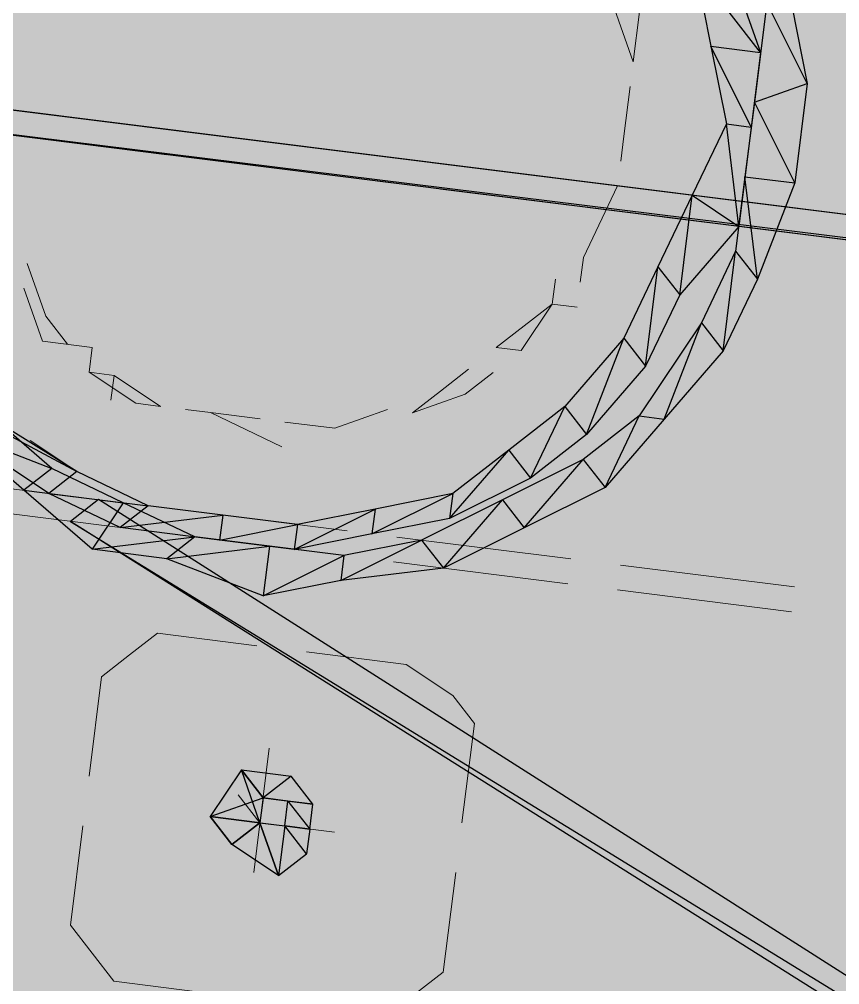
# Model space of a CAD drawing. Header units: metres. Extents: x -4 to 509425, y 7549 to 4732445.
# Drawn here: x 475990.3319 to 475990.6091, y 4719728.3837 to 4719728.71 of the extents above; entities that cross this region are included whole.
import ezdxf

# ---------------------------------------------------------------- set-up
doc = ezdxf.new("R2010")
doc.units = ezdxf.units.M
doc.header["$LTSCALE"] = 0.01
doc.header["$MEASUREMENT"] = 0
doc.layers.get('0').update_dxf_attribs({"lineweight": 0})
doc.layers.add('_SUBESTACIÓN', color=1, linetype='Continuous')
doc.layers.add('SUBESTACION LA VID', color=253, linetype='Continuous')

# ---------------------------------------------------------------- blocks, each defined once
blk = doc.blocks.new('A$Cfff6051d')
at = {"layer": 'SUBESTACION LA VID', "transparency": 33554687}
h = blk.add_hatch(color=256, dxfattribs=at)
h.dxf.hatch_style = 2
edge = h.paths.add_edge_path()
edge.add_spline(control_points=[(475995.86725, 4719727.97649), (475995.86725, 4719727.97649), (475995.86831, 4719727.98489), (475995.86831, 4719727.98489), (475995.86831, 4719727.98489), (475990.12143, 4719728.69684), (475990.12143, 4719728.69684), (475990.12143, 4719728.69684), (475995.86725, 4719727.97649), (475995.86725, 4719727.97649)], knot_values=[0, 0, 0, 0, 1, 1, 1, 2, 2, 2, 3, 3, 3, 3], degree=3, periodic=0)
edge = h.paths.add_edge_path()
edge.add_spline(control_points=[(475995.86831, 4719727.98489), (475995.86831, 4719727.98489), (475990.12143, 4719728.69684), (475990.12143, 4719728.69684), (475990.12143, 4719728.69684), (475990.11408, 4719728.70629), (475990.11408, 4719728.70629), (475990.11408, 4719728.70629), (475995.86831, 4719727.98489), (475995.86831, 4719727.98489)], knot_values=[0, 0, 0, 0, 1, 1, 1, 2, 2, 2, 3, 3, 3, 3], degree=3, periodic=0)
edge = h.paths.add_edge_path()
edge.add_spline(control_points=[(475990.12143, 4719728.69684), (475990.12143, 4719728.69684), (475990.11408, 4719728.70629), (475990.11408, 4719728.70629), (475990.11408, 4719728.70629), (475989.83813, 4719726.43715), (475989.83813, 4719726.43715), (475989.83813, 4719726.43715), (475990.12143, 4719728.69684), (475990.12143, 4719728.69684)], knot_values=[0, 0, 0, 0, 1, 1, 1, 2, 2, 2, 3, 3, 3, 3], degree=3, periodic=0)
edge = h.paths.add_edge_path()
edge.add_spline(control_points=[(475990.11408, 4719728.70629), (475990.11408, 4719728.70629), (475989.83813, 4719726.43715), (475989.83813, 4719726.43715), (475989.83813, 4719726.43715), (475989.82868, 4719726.4298), (475989.82868, 4719726.4298), (475989.82868, 4719726.4298), (475990.11408, 4719728.70629), (475990.11408, 4719728.70629)], knot_values=[0, 0, 0, 0, 1, 1, 1, 2, 2, 2, 3, 3, 3, 3], degree=3, periodic=0)
edge = h.paths.add_edge_path()
edge.add_spline(control_points=[(475989.83813, 4719726.43715), (475989.83813, 4719726.43715), (475989.82868, 4719726.4298), (475989.82868, 4719726.4298), (475989.82868, 4719726.4298), (475995.58396, 4719725.7168), (475995.58396, 4719725.7168), (475995.58396, 4719725.7168), (475989.83813, 4719726.43715), (475989.83813, 4719726.43715)], knot_values=[0, 0, 0, 0, 1, 1, 1, 2, 2, 2, 3, 3, 3, 3], degree=3, periodic=0)
edge = h.paths.add_edge_path()
edge.add_spline(control_points=[(475989.82868, 4719726.4298), (475989.82868, 4719726.4298), (475995.58396, 4719725.7168), (475995.58396, 4719725.7168), (475995.58396, 4719725.7168), (475995.59131, 4719725.70735), (475995.59131, 4719725.70735), (475995.59131, 4719725.70735), (475989.82868, 4719726.4298), (475989.82868, 4719726.4298)], knot_values=[0, 0, 0, 0, 1, 1, 1, 2, 2, 2, 3, 3, 3, 3], degree=3, periodic=0)
edge = h.paths.add_edge_path()
edge.add_spline(control_points=[(475995.58396, 4719725.7168), (475995.58396, 4719725.7168), (475995.59131, 4719725.70735), (475995.59131, 4719725.70735), (475995.59131, 4719725.70735), (475995.86831, 4719727.98489), (475995.86831, 4719727.98489), (475995.86831, 4719727.98489), (475995.58396, 4719725.7168), (475995.58396, 4719725.7168)], knot_values=[0, 0, 0, 0, 1, 1, 1, 2, 2, 2, 3, 3, 3, 3], degree=3, periodic=0)
edge = h.paths.add_edge_path()
edge.add_spline(control_points=[(475995.59131, 4719725.70735), (475995.59131, 4719725.70735), (475995.86831, 4719727.98489), (475995.86831, 4719727.98489), (475995.86831, 4719727.98489), (475995.87671, 4719727.98384), (475995.87671, 4719727.98384), (475995.87671, 4719727.98384), (475995.59131, 4719725.70735), (475995.59131, 4719725.70735)], knot_values=[0, 0, 0, 0, 1, 1, 1, 2, 2, 2, 3, 3, 3, 3], degree=3, periodic=0)
h = blk.add_hatch(color=256, dxfattribs=at)
h.dxf.hatch_style = 2
edge = h.paths.add_edge_path()
edge.add_spline(control_points=[(475990.95815, 4719728.15679), (475990.95815, 4719728.15679), (475990.9592, 4719728.16519), (475990.9592, 4719728.16519), (475990.9592, 4719728.16519), (475990.34924, 4719728.5403), (475990.34924, 4719728.5403), (475990.34924, 4719728.5403), (475990.95815, 4719728.15679), (475990.95815, 4719728.15679)], knot_values=[0, 0, 0, 0, 1, 1, 1, 2, 2, 2, 3, 3, 3, 3], degree=3, periodic=0)
edge = h.paths.add_edge_path()
edge.add_spline(control_points=[(475990.9592, 4719728.16519), (475990.9592, 4719728.16519), (475990.34924, 4719728.5403), (475990.34924, 4719728.5403), (475990.34924, 4719728.5403), (475990.35869, 4719728.54764), (475990.35869, 4719728.54764), (475990.35869, 4719728.54764), (475990.9592, 4719728.16519), (475990.9592, 4719728.16519)], knot_values=[0, 0, 0, 0, 1, 1, 1, 2, 2, 2, 3, 3, 3, 3], degree=3, periodic=0)
h = blk.add_hatch(color=256, dxfattribs=at)
h.dxf.hatch_style = 2
h.paths.add_polyline_path([(475990.41326, 4719728.43841), (475990.41955, 4719728.42056), (475990.40381, 4719728.43107)])
at = {"layer": 'SUBESTACION LA VID', "lineweight": 0}
for p, q in [((475990.32304, 4719728.67156), (475990.38184, 4719728.66419)), ((475990.39864, 4719728.66209), (475990.45744, 4719728.65471)), ((475990.47424, 4719728.65261), (475990.53304, 4719728.64524)), ((475990.54984, 4719728.64313), (475990.60864, 4719728.63576)), ((475990.36291, 4719728.58124), (475990.36396, 4719728.58964)), ((475990.35135, 4719728.5571), (475990.3356, 4719728.5676)), ((475990.30829, 4719728.55396), (475990.36709, 4719728.54659)), ((475990.36709, 4719728.54659), (475990.30829, 4719728.55396)), ((475990.36604, 4719728.53819), (475990.30724, 4719728.54556)), ((475990.38389, 4719728.54448), (475990.4427, 4719728.53711)), ((475990.4427, 4719728.53711), (475990.38389, 4719728.54448)), ((475990.44164, 4719728.52871), (475990.38284, 4719728.53608)), ((475990.4595, 4719728.535), (475990.5183, 4719728.52763)), ((475990.5183, 4719728.52763), (475990.4595, 4719728.535)), ((475990.51725, 4719728.51923), (475990.45844, 4719728.5266)), ((475990.5351, 4719728.52553), (475990.5939, 4719728.51815)), ((475990.5939, 4719728.51815), (475990.5351, 4719728.52553)), ((475990.59285, 4719728.50975), (475990.53405, 4719728.51713)), ((475990.41223, 4719728.49827), (475990.37863, 4719728.50248)), ((475990.46263, 4719728.49195), (475990.42903, 4719728.49616)), ((475990.35972, 4719728.48779), (475990.35551, 4719728.45418)), ((475990.48151, 4719728.43839), (475990.48572, 4719728.47199)), ((475990.41642, 4719728.46361), (475990.41115, 4719728.42161)), ((475990.40591, 4719728.44787), (475990.41326, 4719728.43841)), ((475990.43846, 4719728.43525), (475990.39646, 4719728.44052)), ((475990.3534, 4719728.43738), (475990.34919, 4719728.40378)), ((475990.47519, 4719728.38799), (475990.47941, 4719728.42159)), ((475990.36388, 4719728.38488), (475990.39749, 4719728.38066))]:
    blk.add_line(p, q, dxfattribs=at)
for points in [[(475990.53412, 4719728.72189), (475990.53307, 4719728.71349), (475990.53936, 4719728.69564)], [(475990.53412, 4719728.72189), (475990.54147, 4719728.71244), (475990.53936, 4719728.69564)], [(475990.53831, 4719728.68724), (475990.5362, 4719728.67044), (475990.53515, 4719728.66204)], [(475990.53831, 4719728.68724), (475990.5362, 4719728.67044), (475990.53515, 4719728.66204)], [(475990.5341, 4719728.65364), (475990.52253, 4719728.62949), (475990.52148, 4719728.62109)], [(475990.5341, 4719728.65364), (475990.52253, 4719728.62949), (475990.52148, 4719728.62109)], [(475990.34821, 4719728.60015), (475990.34086, 4719728.6096), (475990.33457, 4719728.62746)], [(475990.51308, 4719728.62214), (475990.51203, 4719728.61374), (475990.49312, 4719728.59905)], [(475990.35661, 4719728.5991), (475990.33981, 4719728.6012), (475990.33352, 4719728.61906)], [(475990.52043, 4719728.61269), (475990.51203, 4719728.61374), (475990.50152, 4719728.59799), (475990.49312, 4719728.59905)], [(475990.37971, 4719728.57914), (475990.37131, 4719728.58019), (475990.35556, 4719728.5907), (475990.35661, 4719728.5991)], [(475990.48367, 4719728.5917), (475990.47422, 4719728.58435), (475990.46476, 4719728.57701)], [(475990.37971, 4719728.57914), (475990.36396, 4719728.58964), (475990.35556, 4719728.5907)], [(475990.49207, 4719728.59065), (475990.48262, 4719728.5833), (475990.46476, 4719728.57701)], [(475990.41331, 4719728.57492), (475990.39651, 4719728.57703), (475990.38811, 4719728.57808)], [(475990.42066, 4719728.56547), (475990.39651, 4719728.57703), (475990.38811, 4719728.57808)], [(475990.45636, 4719728.57806), (475990.43851, 4719728.57177), (475990.42171, 4719728.57387)], [(475990.45636, 4719728.57806), (475990.43851, 4719728.57177), (475990.43011, 4719728.57282)], [(475990.37863, 4719728.50248), (475990.36917, 4719728.49513), (475990.35972, 4719728.48779)], [(475990.48572, 4719728.47199), (475990.47838, 4719728.48144), (475990.46263, 4719728.49195)], [(475990.34919, 4719728.40378), (475990.35654, 4719728.39433), (475990.36388, 4719728.38488)], [(475990.44789, 4719728.37434), (475990.46574, 4719728.38064), (475990.47519, 4719728.38799)]]:
    blk.add_lwpolyline(points, dxfattribs=at)
at = {"layer": 'SUBESTACION LA VID'}
blk.add_lwpolyline([(475990.41326, 4719728.43841), (475990.41955, 4719728.42056), (475990.40381, 4719728.43107)], close=True, dxfattribs=at)
at = {"layer": 'SUBESTACION LA VID', "lineweight": 0}
blk.add_lwpolyline([(475990.41326, 4719728.43841), (475990.41955, 4719728.42056), (475990.40381, 4719728.43107)], close=True, dxfattribs=at)
at = {"layer": 'SUBESTACION LA VID'}
for points in [[(475990.56983, 4719728.73448), (475990.56983, 4719728.73448), (475990.56038, 4719728.72713), (475990.56038, 4719728.72713), (475990.56038, 4719728.72713), (475990.58242, 4719728.69877), (475990.58242, 4719728.69877), (475990.58242, 4719728.69877), (475990.56983, 4719728.73448), (475990.56983, 4719728.73448)], [(475990.56038, 4719728.72713), (475990.56038, 4719728.72713), (475990.58242, 4719728.69877), (475990.58242, 4719728.69877), (475990.58242, 4719728.69877), (475990.56562, 4719728.70088), (475990.56562, 4719728.70088), (475990.56562, 4719728.70088), (475990.56038, 4719728.72713), (475990.56038, 4719728.72713)], [(475990.58452, 4719728.71557), (475990.58452, 4719728.71557), (475990.59816, 4719728.68827), (475990.59816, 4719728.68827), (475990.59816, 4719728.68827), (475990.58031, 4719728.68197), (475990.58031, 4719728.68197), (475990.58031, 4719728.68197), (475990.58452, 4719728.71557), (475990.58452, 4719728.71557)], [(475990.59292, 4719728.71452), (475990.59292, 4719728.71452), (475990.58452, 4719728.71557), (475990.58452, 4719728.71557), (475990.58452, 4719728.71557), (475990.59816, 4719728.68827), (475990.59816, 4719728.68827), (475990.59816, 4719728.68827), (475990.59292, 4719728.71452), (475990.59292, 4719728.71452)], [(475995.86831, 4719727.98489), (475995.86831, 4719727.98489), (475990.12143, 4719728.69684), (475990.12143, 4719728.69684), (475990.12143, 4719728.69684), (475990.11408, 4719728.70629), (475990.11408, 4719728.70629), (475990.11408, 4719728.70629), (475995.86831, 4719727.98489), (475995.86831, 4719727.98489)], [(475990.58242, 4719728.69877), (475990.58242, 4719728.69877), (475990.56562, 4719728.70088), (475990.56562, 4719728.70088), (475990.56562, 4719728.70088), (475990.57926, 4719728.67357), (475990.57926, 4719728.67357), (475990.57926, 4719728.67357), (475990.58242, 4719728.69877), (475990.58242, 4719728.69877)], [(475990.56562, 4719728.70088), (475990.56562, 4719728.70088), (475990.57926, 4719728.67357), (475990.57926, 4719728.67357), (475990.57926, 4719728.67357), (475990.57086, 4719728.67463), (475990.57086, 4719728.67463), (475990.57086, 4719728.67463), (475990.56562, 4719728.70088), (475990.56562, 4719728.70088)], [(475995.86725, 4719727.97649), (475995.86725, 4719727.97649), (475995.86831, 4719727.98489), (475995.86831, 4719727.98489), (475995.86831, 4719727.98489), (475990.12143, 4719728.69684), (475990.12143, 4719728.69684), (475990.12143, 4719728.69684), (475995.86725, 4719727.97649), (475995.86725, 4719727.97649)], [(475990.59816, 4719728.68827), (475990.59816, 4719728.68827), (475990.58031, 4719728.68197), (475990.58031, 4719728.68197), (475990.58031, 4719728.68197), (475990.59395, 4719728.65467), (475990.59395, 4719728.65467), (475990.59395, 4719728.65467), (475990.59816, 4719728.68827), (475990.59816, 4719728.68827)], [(475990.58031, 4719728.68197), (475990.58031, 4719728.68197), (475990.59395, 4719728.65467), (475990.59395, 4719728.65467), (475990.59395, 4719728.65467), (475990.57715, 4719728.65677), (475990.57715, 4719728.65677), (475990.57715, 4719728.65677), (475990.58031, 4719728.68197), (475990.58031, 4719728.68197)], [(475990.57086, 4719728.67463), (475990.57086, 4719728.67463), (475990.57504, 4719728.63997), (475990.57504, 4719728.63997), (475990.57504, 4719728.63997), (475990.5593, 4719728.65048), (475990.5593, 4719728.65048), (475990.5593, 4719728.65048), (475990.57086, 4719728.67463), (475990.57086, 4719728.67463)], [(475990.57926, 4719728.67357), (475990.57926, 4719728.67357), (475990.57086, 4719728.67463), (475990.57086, 4719728.67463), (475990.57086, 4719728.67463), (475990.57504, 4719728.63997), (475990.57504, 4719728.63997), (475990.57504, 4719728.63997), (475990.57926, 4719728.67357), (475990.57926, 4719728.67357)], [(475990.57715, 4719728.65677), (475990.57715, 4719728.65677), (475990.58134, 4719728.62212), (475990.58134, 4719728.62212), (475990.58134, 4719728.62212), (475990.57399, 4719728.63157), (475990.57399, 4719728.63157), (475990.57399, 4719728.63157), (475990.57715, 4719728.65677), (475990.57715, 4719728.65677)], [(475990.59395, 4719728.65467), (475990.59395, 4719728.65467), (475990.57715, 4719728.65677), (475990.57715, 4719728.65677), (475990.57715, 4719728.65677), (475990.58134, 4719728.62212), (475990.58134, 4719728.62212), (475990.58134, 4719728.62212), (475990.59395, 4719728.65467), (475990.59395, 4719728.65467)], [(475990.5593, 4719728.65048), (475990.5593, 4719728.65048), (475990.55509, 4719728.61688), (475990.55509, 4719728.61688), (475990.55509, 4719728.61688), (475990.54774, 4719728.62633), (475990.54774, 4719728.62633), (475990.54774, 4719728.62633), (475990.5593, 4719728.65048), (475990.5593, 4719728.65048)], [(475990.57504, 4719728.63997), (475990.57504, 4719728.63997), (475990.5593, 4719728.65048), (475990.5593, 4719728.65048), (475990.5593, 4719728.65048), (475990.55509, 4719728.61688), (475990.55509, 4719728.61688), (475990.55509, 4719728.61688), (475990.57504, 4719728.63997), (475990.57504, 4719728.63997)], [(475990.57399, 4719728.63157), (475990.57399, 4719728.63157), (475990.56978, 4719728.59797), (475990.56978, 4719728.59797), (475990.56978, 4719728.59797), (475990.56243, 4719728.60742), (475990.56243, 4719728.60742), (475990.56243, 4719728.60742), (475990.57399, 4719728.63157), (475990.57399, 4719728.63157)], [(475990.58134, 4719728.62212), (475990.58134, 4719728.62212), (475990.57399, 4719728.63157), (475990.57399, 4719728.63157), (475990.57399, 4719728.63157), (475990.56978, 4719728.59797), (475990.56978, 4719728.59797), (475990.56978, 4719728.59797), (475990.58134, 4719728.62212), (475990.58134, 4719728.62212)], [(475990.54774, 4719728.62633), (475990.54774, 4719728.62633), (475990.54353, 4719728.59273), (475990.54353, 4719728.59273), (475990.54353, 4719728.59273), (475990.53618, 4719728.60218), (475990.53618, 4719728.60218), (475990.53618, 4719728.60218), (475990.54774, 4719728.62633), (475990.54774, 4719728.62633)], [(475990.55509, 4719728.61688), (475990.55509, 4719728.61688), (475990.54774, 4719728.62633), (475990.54774, 4719728.62633), (475990.54774, 4719728.62633), (475990.54353, 4719728.59273), (475990.54353, 4719728.59273), (475990.54353, 4719728.59273), (475990.55509, 4719728.61688), (475990.55509, 4719728.61688)], [(475990.35135, 4719728.5571), (475990.35135, 4719728.5571), (475990.24741, 4719728.61279), (475990.24741, 4719728.61279), (475990.24741, 4719728.61279), (475990.24846, 4719728.62119), (475990.24846, 4719728.62119), (475990.24846, 4719728.62119), (475990.35135, 4719728.5571), (475990.35135, 4719728.5571)], [(475990.34189, 4719728.54975), (475990.34189, 4719728.54975), (475990.35135, 4719728.5571), (475990.35135, 4719728.5571), (475990.35135, 4719728.5571), (475990.24741, 4719728.61279), (475990.24741, 4719728.61279), (475990.24741, 4719728.61279), (475990.34189, 4719728.54975), (475990.34189, 4719728.54975)], [(475990.56243, 4719728.60742), (475990.56243, 4719728.60742), (475990.54982, 4719728.57487), (475990.54982, 4719728.57487), (475990.54982, 4719728.57487), (475990.54142, 4719728.57593), (475990.54142, 4719728.57593), (475990.54142, 4719728.57593), (475990.56243, 4719728.60742), (475990.56243, 4719728.60742)], [(475990.56978, 4719728.59797), (475990.56978, 4719728.59797), (475990.56243, 4719728.60742), (475990.56243, 4719728.60742), (475990.56243, 4719728.60742), (475990.54982, 4719728.57487), (475990.54982, 4719728.57487), (475990.54982, 4719728.57487), (475990.56978, 4719728.59797), (475990.56978, 4719728.59797)], [(475990.53618, 4719728.60218), (475990.53618, 4719728.60218), (475990.52357, 4719728.56963), (475990.52357, 4719728.56963), (475990.52357, 4719728.56963), (475990.51622, 4719728.57909), (475990.51622, 4719728.57909), (475990.51622, 4719728.57909), (475990.53618, 4719728.60218), (475990.53618, 4719728.60218)], [(475990.54353, 4719728.59273), (475990.54353, 4719728.59273), (475990.53618, 4719728.60218), (475990.53618, 4719728.60218), (475990.53618, 4719728.60218), (475990.52357, 4719728.56963), (475990.52357, 4719728.56963), (475990.52357, 4719728.56963), (475990.54353, 4719728.59273), (475990.54353, 4719728.59273)], [(475990.34295, 4719728.55815), (475990.34295, 4719728.55815), (475990.3104, 4719728.57076), (475990.3104, 4719728.57076), (475990.3104, 4719728.57076), (475990.31985, 4719728.57811), (475990.31985, 4719728.57811), (475990.31985, 4719728.57811), (475990.34295, 4719728.55815), (475990.34295, 4719728.55815)], [(475990.51622, 4719728.57909), (475990.51622, 4719728.57909), (475990.50466, 4719728.55494), (475990.50466, 4719728.55494), (475990.50466, 4719728.55494), (475990.49731, 4719728.56439), (475990.49731, 4719728.56439), (475990.49731, 4719728.56439), (475990.51622, 4719728.57909), (475990.51622, 4719728.57909)], [(475990.52357, 4719728.56963), (475990.52357, 4719728.56963), (475990.51622, 4719728.57909), (475990.51622, 4719728.57909), (475990.51622, 4719728.57909), (475990.50466, 4719728.55494), (475990.50466, 4719728.55494), (475990.50466, 4719728.55494), (475990.52357, 4719728.56963), (475990.52357, 4719728.56963)], [(475990.54142, 4719728.57593), (475990.54142, 4719728.57593), (475990.52986, 4719728.55178), (475990.52986, 4719728.55178), (475990.52986, 4719728.55178), (475990.52251, 4719728.56123), (475990.52251, 4719728.56123), (475990.52251, 4719728.56123), (475990.54142, 4719728.57593), (475990.54142, 4719728.57593)], [(475990.54982, 4719728.57487), (475990.54982, 4719728.57487), (475990.54142, 4719728.57593), (475990.54142, 4719728.57593), (475990.54142, 4719728.57593), (475990.52986, 4719728.55178), (475990.52986, 4719728.55178), (475990.52986, 4719728.55178), (475990.54982, 4719728.57487), (475990.54982, 4719728.57487)], [(475990.33349, 4719728.5508), (475990.33349, 4719728.5508), (475990.34295, 4719728.55815), (475990.34295, 4719728.55815), (475990.34295, 4719728.55815), (475990.3104, 4719728.57076), (475990.3104, 4719728.57076), (475990.3104, 4719728.57076), (475990.33349, 4719728.5508), (475990.33349, 4719728.5508)], [(475990.50466, 4719728.55494), (475990.50466, 4719728.55494), (475990.49731, 4719728.56439), (475990.49731, 4719728.56439), (475990.49731, 4719728.56439), (475990.47735, 4719728.5413), (475990.47735, 4719728.5413), (475990.47735, 4719728.5413), (475990.50466, 4719728.55494), (475990.50466, 4719728.55494)], [(475990.49731, 4719728.56439), (475990.49731, 4719728.56439), (475990.47735, 4719728.5413), (475990.47735, 4719728.5413), (475990.47735, 4719728.5413), (475990.4784, 4719728.5497), (475990.4784, 4719728.5497), (475990.4784, 4719728.5497), (475990.49731, 4719728.56439), (475990.49731, 4719728.56439)], [(475990.52251, 4719728.56123), (475990.52251, 4719728.56123), (475990.50255, 4719728.53814), (475990.50255, 4719728.53814), (475990.50255, 4719728.53814), (475990.4952, 4719728.54759), (475990.4952, 4719728.54759), (475990.4952, 4719728.54759), (475990.52251, 4719728.56123), (475990.52251, 4719728.56123)], [(475990.52986, 4719728.55178), (475990.52986, 4719728.55178), (475990.52251, 4719728.56123), (475990.52251, 4719728.56123), (475990.52251, 4719728.56123), (475990.50255, 4719728.53814), (475990.50255, 4719728.53814), (475990.50255, 4719728.53814), (475990.52986, 4719728.55178), (475990.52986, 4719728.55178)], [(475990.36709, 4719728.54659), (475990.36709, 4719728.54659), (475990.33349, 4719728.5508), (475990.33349, 4719728.5508), (475990.33349, 4719728.5508), (475990.34295, 4719728.55815), (475990.34295, 4719728.55815), (475990.34295, 4719728.55815), (475990.36709, 4719728.54659), (475990.36709, 4719728.54659)], [(475990.37549, 4719728.54554), (475990.37549, 4719728.54554), (475990.34189, 4719728.54975), (475990.34189, 4719728.54975), (475990.34189, 4719728.54975), (475990.35135, 4719728.5571), (475990.35135, 4719728.5571), (475990.35135, 4719728.5571), (475990.37549, 4719728.54554), (475990.37549, 4719728.54554)], [(475990.35659, 4719728.53084), (475990.35659, 4719728.53084), (475990.36709, 4719728.54659), (475990.36709, 4719728.54659), (475990.36709, 4719728.54659), (475990.33349, 4719728.5508), (475990.33349, 4719728.5508), (475990.33349, 4719728.5508), (475990.35659, 4719728.53084), (475990.35659, 4719728.53084)], [(475990.36604, 4719728.53819), (475990.36604, 4719728.53819), (475990.37549, 4719728.54554), (475990.37549, 4719728.54554), (475990.37549, 4719728.54554), (475990.34189, 4719728.54975), (475990.34189, 4719728.54975), (475990.34189, 4719728.54975), (475990.36604, 4719728.53819), (475990.36604, 4719728.53819)], [(475990.47735, 4719728.5413), (475990.47735, 4719728.5413), (475990.4784, 4719728.5497), (475990.4784, 4719728.5497), (475990.4784, 4719728.5497), (475990.4511, 4719728.53606), (475990.4511, 4719728.53606), (475990.4511, 4719728.53606), (475990.47735, 4719728.5413), (475990.47735, 4719728.5413)], [(475990.4784, 4719728.5497), (475990.4784, 4719728.5497), (475990.4511, 4719728.53606), (475990.4511, 4719728.53606), (475990.4511, 4719728.53606), (475990.45215, 4719728.54446), (475990.45215, 4719728.54446), (475990.45215, 4719728.54446), (475990.4784, 4719728.5497), (475990.4784, 4719728.5497)], [(475990.9592, 4719728.16519), (475990.9592, 4719728.16519), (475990.34924, 4719728.5403), (475990.34924, 4719728.5403), (475990.34924, 4719728.5403), (475990.35869, 4719728.54764), (475990.35869, 4719728.54764), (475990.35869, 4719728.54764), (475990.9592, 4719728.16519), (475990.9592, 4719728.16519)], [(475990.39124, 4719728.53503), (475990.39124, 4719728.53503), (475990.35659, 4719728.53084), (475990.35659, 4719728.53084), (475990.35659, 4719728.53084), (475990.36709, 4719728.54659), (475990.36709, 4719728.54659), (475990.36709, 4719728.54659), (475990.39124, 4719728.53503), (475990.39124, 4719728.53503)], [(475990.40069, 4719728.54238), (475990.40069, 4719728.54238), (475990.36604, 4719728.53819), (475990.36604, 4719728.53819), (475990.36604, 4719728.53819), (475990.37549, 4719728.54554), (475990.37549, 4719728.54554), (475990.37549, 4719728.54554), (475990.40069, 4719728.54238), (475990.40069, 4719728.54238)], [(475990.4952, 4719728.54759), (475990.4952, 4719728.54759), (475990.47524, 4719728.5245), (475990.47524, 4719728.5245), (475990.47524, 4719728.5245), (475990.4679, 4719728.53395), (475990.4679, 4719728.53395), (475990.4679, 4719728.53395), (475990.4952, 4719728.54759), (475990.4952, 4719728.54759)], [(475990.50255, 4719728.53814), (475990.50255, 4719728.53814), (475990.4952, 4719728.54759), (475990.4952, 4719728.54759), (475990.4952, 4719728.54759), (475990.47524, 4719728.5245), (475990.47524, 4719728.5245), (475990.47524, 4719728.5245), (475990.50255, 4719728.53814), (475990.50255, 4719728.53814)], [(475990.39964, 4719728.53398), (475990.39964, 4719728.53398), (475990.40069, 4719728.54238), (475990.40069, 4719728.54238), (475990.40069, 4719728.54238), (475990.36604, 4719728.53819), (475990.36604, 4719728.53819), (475990.36604, 4719728.53819), (475990.39964, 4719728.53398), (475990.39964, 4719728.53398)], [(475990.4259, 4719728.53922), (475990.4259, 4719728.53922), (475990.39964, 4719728.53398), (475990.39964, 4719728.53398), (475990.39964, 4719728.53398), (475990.40069, 4719728.54238), (475990.40069, 4719728.54238), (475990.40069, 4719728.54238), (475990.4259, 4719728.53922), (475990.4259, 4719728.53922)], [(475990.4511, 4719728.53606), (475990.4511, 4719728.53606), (475990.45215, 4719728.54446), (475990.45215, 4719728.54446), (475990.45215, 4719728.54446), (475990.42484, 4719728.53082), (475990.42484, 4719728.53082), (475990.42484, 4719728.53082), (475990.4511, 4719728.53606), (475990.4511, 4719728.53606)], [(475990.45215, 4719728.54446), (475990.45215, 4719728.54446), (475990.42484, 4719728.53082), (475990.42484, 4719728.53082), (475990.42484, 4719728.53082), (475990.4259, 4719728.53922), (475990.4259, 4719728.53922), (475990.4259, 4719728.53922), (475990.45215, 4719728.54446), (475990.45215, 4719728.54446)], [(475990.95815, 4719728.15679), (475990.95815, 4719728.15679), (475990.9592, 4719728.16519), (475990.9592, 4719728.16519), (475990.9592, 4719728.16519), (475990.34924, 4719728.5403), (475990.34924, 4719728.5403), (475990.34924, 4719728.5403), (475990.95815, 4719728.15679), (475990.95815, 4719728.15679)], [(475990.42484, 4719728.53082), (475990.42484, 4719728.53082), (475990.4259, 4719728.53922), (475990.4259, 4719728.53922), (475990.4259, 4719728.53922), (475990.39964, 4719728.53398), (475990.39964, 4719728.53398), (475990.39964, 4719728.53398), (475990.42484, 4719728.53082), (475990.42484, 4719728.53082)], [(475990.38179, 4719728.52768), (475990.38179, 4719728.52768), (475990.39124, 4719728.53503), (475990.39124, 4719728.53503), (475990.39124, 4719728.53503), (475990.35659, 4719728.53084), (475990.35659, 4719728.53084), (475990.35659, 4719728.53084), (475990.38179, 4719728.52768), (475990.38179, 4719728.52768)], [(475990.41644, 4719728.53187), (475990.41644, 4719728.53187), (475990.38179, 4719728.52768), (475990.38179, 4719728.52768), (475990.38179, 4719728.52768), (475990.39124, 4719728.53503), (475990.39124, 4719728.53503), (475990.39124, 4719728.53503), (475990.41644, 4719728.53187), (475990.41644, 4719728.53187)], [(475990.47524, 4719728.5245), (475990.47524, 4719728.5245), (475990.4679, 4719728.53395), (475990.4679, 4719728.53395), (475990.4679, 4719728.53395), (475990.44059, 4719728.52031), (475990.44059, 4719728.52031), (475990.44059, 4719728.52031), (475990.47524, 4719728.5245), (475990.47524, 4719728.5245)], [(475990.4679, 4719728.53395), (475990.4679, 4719728.53395), (475990.44059, 4719728.52031), (475990.44059, 4719728.52031), (475990.44059, 4719728.52031), (475990.44164, 4719728.52871), (475990.44164, 4719728.52871), (475990.44164, 4719728.52871), (475990.4679, 4719728.53395), (475990.4679, 4719728.53395)], [(475990.41434, 4719728.51507), (475990.41434, 4719728.51507), (475990.41644, 4719728.53187), (475990.41644, 4719728.53187), (475990.41644, 4719728.53187), (475990.38179, 4719728.52768), (475990.38179, 4719728.52768), (475990.38179, 4719728.52768), (475990.41434, 4719728.51507), (475990.41434, 4719728.51507)], [(475990.44164, 4719728.52871), (475990.44164, 4719728.52871), (475990.41434, 4719728.51507), (475990.41434, 4719728.51507), (475990.41434, 4719728.51507), (475990.41644, 4719728.53187), (475990.41644, 4719728.53187), (475990.41644, 4719728.53187), (475990.44164, 4719728.52871), (475990.44164, 4719728.52871)], [(475990.44059, 4719728.52031), (475990.44059, 4719728.52031), (475990.44164, 4719728.52871), (475990.44164, 4719728.52871), (475990.44164, 4719728.52871), (475990.41434, 4719728.51507), (475990.41434, 4719728.51507), (475990.41434, 4719728.51507), (475990.44059, 4719728.52031), (475990.44059, 4719728.52031)], [(475990.40697, 4719728.45627), (475990.40697, 4719728.45627), (475990.41326, 4719728.43841), (475990.41326, 4719728.43841), (475990.41326, 4719728.43841), (475990.39646, 4719728.44052), (475990.39646, 4719728.44052), (475990.39646, 4719728.44052), (475990.40697, 4719728.45627), (475990.40697, 4719728.45627)], [(475990.41431, 4719728.44681), (475990.41431, 4719728.44681), (475990.42377, 4719728.45416), (475990.42377, 4719728.45416), (475990.42377, 4719728.45416), (475990.40697, 4719728.45627), (475990.40697, 4719728.45627), (475990.40697, 4719728.45627), (475990.41431, 4719728.44681), (475990.41431, 4719728.44681)], [(475990.41431, 4719728.44681), (475990.41431, 4719728.44681), (475990.40697, 4719728.45627), (475990.40697, 4719728.45627), (475990.40697, 4719728.45627), (475990.41326, 4719728.43841), (475990.41326, 4719728.43841), (475990.41326, 4719728.43841), (475990.41431, 4719728.44681), (475990.41431, 4719728.44681)], [(475990.41431, 4719728.44681), (475990.41431, 4719728.44681), (475990.42377, 4719728.45416), (475990.42377, 4719728.45416), (475990.42377, 4719728.45416), (475990.40697, 4719728.45627), (475990.40697, 4719728.45627), (475990.40697, 4719728.45627), (475990.41431, 4719728.44681), (475990.41431, 4719728.44681)], [(475990.43111, 4719728.44471), (475990.43111, 4719728.44471), (475990.41431, 4719728.44681), (475990.41431, 4719728.44681), (475990.41431, 4719728.44681), (475990.42377, 4719728.45416), (475990.42377, 4719728.45416), (475990.42377, 4719728.45416), (475990.43111, 4719728.44471), (475990.43111, 4719728.44471)], [(475990.43111, 4719728.44471), (475990.43111, 4719728.44471), (475990.41431, 4719728.44681), (475990.41431, 4719728.44681), (475990.41431, 4719728.44681), (475990.42377, 4719728.45416), (475990.42377, 4719728.45416), (475990.42377, 4719728.45416), (475990.43111, 4719728.44471), (475990.43111, 4719728.44471)], [(475990.41431, 4719728.44681), (475990.41431, 4719728.44681), (475990.39646, 4719728.44052), (475990.39646, 4719728.44052), (475990.39646, 4719728.44052), (475990.41326, 4719728.43841), (475990.41326, 4719728.43841), (475990.41326, 4719728.43841), (475990.41431, 4719728.44681), (475990.41431, 4719728.44681)], [(475990.42271, 4719728.44576), (475990.42271, 4719728.44576), (475990.43111, 4719728.44471), (475990.43111, 4719728.44471), (475990.43111, 4719728.44471), (475990.41431, 4719728.44681), (475990.41431, 4719728.44681), (475990.41431, 4719728.44681), (475990.42271, 4719728.44576), (475990.42271, 4719728.44576)], [(475990.42271, 4719728.44576), (475990.42271, 4719728.44576), (475990.43111, 4719728.44471), (475990.43111, 4719728.44471), (475990.43111, 4719728.44471), (475990.41431, 4719728.44681), (475990.41431, 4719728.44681), (475990.41431, 4719728.44681), (475990.42271, 4719728.44576), (475990.42271, 4719728.44576)], [(475990.42166, 4719728.43736), (475990.42166, 4719728.43736), (475990.43006, 4719728.43631), (475990.43006, 4719728.43631), (475990.43006, 4719728.43631), (475990.42271, 4719728.44576), (475990.42271, 4719728.44576), (475990.42271, 4719728.44576), (475990.42166, 4719728.43736), (475990.42166, 4719728.43736)], [(475990.42166, 4719728.43736), (475990.42166, 4719728.43736), (475990.43006, 4719728.43631), (475990.43006, 4719728.43631), (475990.43006, 4719728.43631), (475990.42271, 4719728.44576), (475990.42271, 4719728.44576), (475990.42271, 4719728.44576), (475990.42166, 4719728.43736), (475990.42166, 4719728.43736)], [(475990.43006, 4719728.43631), (475990.43006, 4719728.43631), (475990.42271, 4719728.44576), (475990.42271, 4719728.44576), (475990.42271, 4719728.44576), (475990.43111, 4719728.44471), (475990.43111, 4719728.44471), (475990.43111, 4719728.44471), (475990.43006, 4719728.43631), (475990.43006, 4719728.43631)], [(475990.43006, 4719728.43631), (475990.43006, 4719728.43631), (475990.42271, 4719728.44576), (475990.42271, 4719728.44576), (475990.42271, 4719728.44576), (475990.43111, 4719728.44471), (475990.43111, 4719728.44471), (475990.43111, 4719728.44471), (475990.43006, 4719728.43631), (475990.43006, 4719728.43631)], [(475990.39646, 4719728.44052), (475990.39646, 4719728.44052), (475990.41326, 4719728.43841), (475990.41326, 4719728.43841), (475990.41326, 4719728.43841), (475990.40381, 4719728.43107), (475990.40381, 4719728.43107), (475990.40381, 4719728.43107), (475990.39646, 4719728.44052), (475990.39646, 4719728.44052)], [(475990.41326, 4719728.43841), (475990.41326, 4719728.43841), (475990.39646, 4719728.44052), (475990.39646, 4719728.44052), (475990.39646, 4719728.44052), (475990.40381, 4719728.43107), (475990.40381, 4719728.43107), (475990.40381, 4719728.43107), (475990.41326, 4719728.43841), (475990.41326, 4719728.43841)], [(475990.41326, 4719728.43841), (475990.41326, 4719728.43841), (475990.40381, 4719728.43107), (475990.40381, 4719728.43107), (475990.40381, 4719728.43107), (475990.41955, 4719728.42056), (475990.41955, 4719728.42056), (475990.41955, 4719728.42056), (475990.41326, 4719728.43841), (475990.41326, 4719728.43841)], [(475990.41326, 4719728.43841), (475990.41326, 4719728.43841), (475990.41955, 4719728.42056), (475990.41955, 4719728.42056), (475990.41955, 4719728.42056), (475990.42166, 4719728.43736), (475990.42166, 4719728.43736), (475990.42166, 4719728.43736), (475990.41326, 4719728.43841), (475990.41326, 4719728.43841)], [(475990.41326, 4719728.43841), (475990.41326, 4719728.43841), (475990.41955, 4719728.42056), (475990.41955, 4719728.42056), (475990.41955, 4719728.42056), (475990.42166, 4719728.43736), (475990.42166, 4719728.43736), (475990.42166, 4719728.43736), (475990.41326, 4719728.43841), (475990.41326, 4719728.43841)], [(475990.41955, 4719728.42056), (475990.41955, 4719728.42056), (475990.42166, 4719728.43736), (475990.42166, 4719728.43736), (475990.42166, 4719728.43736), (475990.42901, 4719728.42791), (475990.42901, 4719728.42791), (475990.42901, 4719728.42791), (475990.41955, 4719728.42056), (475990.41955, 4719728.42056)], [(475990.41955, 4719728.42056), (475990.41955, 4719728.42056), (475990.42166, 4719728.43736), (475990.42166, 4719728.43736), (475990.42166, 4719728.43736), (475990.42901, 4719728.42791), (475990.42901, 4719728.42791), (475990.42901, 4719728.42791), (475990.41955, 4719728.42056), (475990.41955, 4719728.42056)], [(475990.42166, 4719728.43736), (475990.42166, 4719728.43736), (475990.42901, 4719728.42791), (475990.42901, 4719728.42791), (475990.42901, 4719728.42791), (475990.43006, 4719728.43631), (475990.43006, 4719728.43631), (475990.43006, 4719728.43631), (475990.42166, 4719728.43736), (475990.42166, 4719728.43736)], [(475990.42166, 4719728.43736), (475990.42166, 4719728.43736), (475990.42901, 4719728.42791), (475990.42901, 4719728.42791), (475990.42901, 4719728.42791), (475990.43006, 4719728.43631), (475990.43006, 4719728.43631), (475990.43006, 4719728.43631), (475990.42166, 4719728.43736), (475990.42166, 4719728.43736)]]:
    blk.add_open_spline(points, degree=3, knots=[0, 0, 0, 0, 1, 1, 1, 2, 2, 2, 3, 3, 3, 3], dxfattribs=at)
at = {"layer": 'SUBESTACION LA VID', "lineweight": 0}
for points in [[(475990.56983, 4719728.73448), (475990.56983, 4719728.73448), (475990.56038, 4719728.72713), (475990.56038, 4719728.72713), (475990.56038, 4719728.72713), (475990.58242, 4719728.69877), (475990.58242, 4719728.69877), (475990.58242, 4719728.69877), (475990.56983, 4719728.73448), (475990.56983, 4719728.73448)], [(475990.56038, 4719728.72713), (475990.56038, 4719728.72713), (475990.58242, 4719728.69877), (475990.58242, 4719728.69877), (475990.58242, 4719728.69877), (475990.56562, 4719728.70088), (475990.56562, 4719728.70088), (475990.56562, 4719728.70088), (475990.56038, 4719728.72713), (475990.56038, 4719728.72713)], [(475990.58452, 4719728.71557), (475990.58452, 4719728.71557), (475990.59816, 4719728.68827), (475990.59816, 4719728.68827), (475990.59816, 4719728.68827), (475990.58031, 4719728.68197), (475990.58031, 4719728.68197), (475990.58031, 4719728.68197), (475990.58452, 4719728.71557), (475990.58452, 4719728.71557)], [(475990.59292, 4719728.71452), (475990.59292, 4719728.71452), (475990.58452, 4719728.71557), (475990.58452, 4719728.71557), (475990.58452, 4719728.71557), (475990.59816, 4719728.68827), (475990.59816, 4719728.68827), (475990.59816, 4719728.68827), (475990.59292, 4719728.71452), (475990.59292, 4719728.71452)], [(475995.86831, 4719727.98489), (475995.86831, 4719727.98489), (475990.12143, 4719728.69684), (475990.12143, 4719728.69684), (475990.12143, 4719728.69684), (475990.11408, 4719728.70629), (475990.11408, 4719728.70629), (475990.11408, 4719728.70629), (475995.86831, 4719727.98489), (475995.86831, 4719727.98489)], [(475990.58242, 4719728.69877), (475990.58242, 4719728.69877), (475990.56562, 4719728.70088), (475990.56562, 4719728.70088), (475990.56562, 4719728.70088), (475990.57926, 4719728.67357), (475990.57926, 4719728.67357), (475990.57926, 4719728.67357), (475990.58242, 4719728.69877), (475990.58242, 4719728.69877)], [(475990.56562, 4719728.70088), (475990.56562, 4719728.70088), (475990.57926, 4719728.67357), (475990.57926, 4719728.67357), (475990.57926, 4719728.67357), (475990.57086, 4719728.67463), (475990.57086, 4719728.67463), (475990.57086, 4719728.67463), (475990.56562, 4719728.70088), (475990.56562, 4719728.70088)], [(475995.86725, 4719727.97649), (475995.86725, 4719727.97649), (475995.86831, 4719727.98489), (475995.86831, 4719727.98489), (475995.86831, 4719727.98489), (475990.12143, 4719728.69684), (475990.12143, 4719728.69684), (475990.12143, 4719728.69684), (475995.86725, 4719727.97649), (475995.86725, 4719727.97649)], [(475990.59816, 4719728.68827), (475990.59816, 4719728.68827), (475990.58031, 4719728.68197), (475990.58031, 4719728.68197), (475990.58031, 4719728.68197), (475990.59395, 4719728.65467), (475990.59395, 4719728.65467), (475990.59395, 4719728.65467), (475990.59816, 4719728.68827), (475990.59816, 4719728.68827)], [(475990.58031, 4719728.68197), (475990.58031, 4719728.68197), (475990.59395, 4719728.65467), (475990.59395, 4719728.65467), (475990.59395, 4719728.65467), (475990.57715, 4719728.65677), (475990.57715, 4719728.65677), (475990.57715, 4719728.65677), (475990.58031, 4719728.68197), (475990.58031, 4719728.68197)], [(475990.57086, 4719728.67463), (475990.57086, 4719728.67463), (475990.57504, 4719728.63997), (475990.57504, 4719728.63997), (475990.57504, 4719728.63997), (475990.5593, 4719728.65048), (475990.5593, 4719728.65048), (475990.5593, 4719728.65048), (475990.57086, 4719728.67463), (475990.57086, 4719728.67463)], [(475990.57926, 4719728.67357), (475990.57926, 4719728.67357), (475990.57086, 4719728.67463), (475990.57086, 4719728.67463), (475990.57086, 4719728.67463), (475990.57504, 4719728.63997), (475990.57504, 4719728.63997), (475990.57504, 4719728.63997), (475990.57926, 4719728.67357), (475990.57926, 4719728.67357)], [(475990.57715, 4719728.65677), (475990.57715, 4719728.65677), (475990.58134, 4719728.62212), (475990.58134, 4719728.62212), (475990.58134, 4719728.62212), (475990.57399, 4719728.63157), (475990.57399, 4719728.63157), (475990.57399, 4719728.63157), (475990.57715, 4719728.65677), (475990.57715, 4719728.65677)], [(475990.59395, 4719728.65467), (475990.59395, 4719728.65467), (475990.57715, 4719728.65677), (475990.57715, 4719728.65677), (475990.57715, 4719728.65677), (475990.58134, 4719728.62212), (475990.58134, 4719728.62212), (475990.58134, 4719728.62212), (475990.59395, 4719728.65467), (475990.59395, 4719728.65467)], [(475990.5593, 4719728.65048), (475990.5593, 4719728.65048), (475990.55509, 4719728.61688), (475990.55509, 4719728.61688), (475990.55509, 4719728.61688), (475990.54774, 4719728.62633), (475990.54774, 4719728.62633), (475990.54774, 4719728.62633), (475990.5593, 4719728.65048), (475990.5593, 4719728.65048)], [(475990.57504, 4719728.63997), (475990.57504, 4719728.63997), (475990.5593, 4719728.65048), (475990.5593, 4719728.65048), (475990.5593, 4719728.65048), (475990.55509, 4719728.61688), (475990.55509, 4719728.61688), (475990.55509, 4719728.61688), (475990.57504, 4719728.63997), (475990.57504, 4719728.63997)], [(475990.57399, 4719728.63157), (475990.57399, 4719728.63157), (475990.56978, 4719728.59797), (475990.56978, 4719728.59797), (475990.56978, 4719728.59797), (475990.56243, 4719728.60742), (475990.56243, 4719728.60742), (475990.56243, 4719728.60742), (475990.57399, 4719728.63157), (475990.57399, 4719728.63157)], [(475990.58134, 4719728.62212), (475990.58134, 4719728.62212), (475990.57399, 4719728.63157), (475990.57399, 4719728.63157), (475990.57399, 4719728.63157), (475990.56978, 4719728.59797), (475990.56978, 4719728.59797), (475990.56978, 4719728.59797), (475990.58134, 4719728.62212), (475990.58134, 4719728.62212)], [(475990.54774, 4719728.62633), (475990.54774, 4719728.62633), (475990.54353, 4719728.59273), (475990.54353, 4719728.59273), (475990.54353, 4719728.59273), (475990.53618, 4719728.60218), (475990.53618, 4719728.60218), (475990.53618, 4719728.60218), (475990.54774, 4719728.62633), (475990.54774, 4719728.62633)], [(475990.55509, 4719728.61688), (475990.55509, 4719728.61688), (475990.54774, 4719728.62633), (475990.54774, 4719728.62633), (475990.54774, 4719728.62633), (475990.54353, 4719728.59273), (475990.54353, 4719728.59273), (475990.54353, 4719728.59273), (475990.55509, 4719728.61688), (475990.55509, 4719728.61688)], [(475990.35135, 4719728.5571), (475990.35135, 4719728.5571), (475990.24741, 4719728.61279), (475990.24741, 4719728.61279), (475990.24741, 4719728.61279), (475990.24846, 4719728.62119), (475990.24846, 4719728.62119), (475990.24846, 4719728.62119), (475990.35135, 4719728.5571), (475990.35135, 4719728.5571)], [(475990.34189, 4719728.54975), (475990.34189, 4719728.54975), (475990.35135, 4719728.5571), (475990.35135, 4719728.5571), (475990.35135, 4719728.5571), (475990.24741, 4719728.61279), (475990.24741, 4719728.61279), (475990.24741, 4719728.61279), (475990.34189, 4719728.54975), (475990.34189, 4719728.54975)], [(475990.56243, 4719728.60742), (475990.56243, 4719728.60742), (475990.54982, 4719728.57487), (475990.54982, 4719728.57487), (475990.54982, 4719728.57487), (475990.54142, 4719728.57593), (475990.54142, 4719728.57593), (475990.54142, 4719728.57593), (475990.56243, 4719728.60742), (475990.56243, 4719728.60742)], [(475990.56978, 4719728.59797), (475990.56978, 4719728.59797), (475990.56243, 4719728.60742), (475990.56243, 4719728.60742), (475990.56243, 4719728.60742), (475990.54982, 4719728.57487), (475990.54982, 4719728.57487), (475990.54982, 4719728.57487), (475990.56978, 4719728.59797), (475990.56978, 4719728.59797)], [(475990.53618, 4719728.60218), (475990.53618, 4719728.60218), (475990.52357, 4719728.56963), (475990.52357, 4719728.56963), (475990.52357, 4719728.56963), (475990.51622, 4719728.57909), (475990.51622, 4719728.57909), (475990.51622, 4719728.57909), (475990.53618, 4719728.60218), (475990.53618, 4719728.60218)], [(475990.54353, 4719728.59273), (475990.54353, 4719728.59273), (475990.53618, 4719728.60218), (475990.53618, 4719728.60218), (475990.53618, 4719728.60218), (475990.52357, 4719728.56963), (475990.52357, 4719728.56963), (475990.52357, 4719728.56963), (475990.54353, 4719728.59273), (475990.54353, 4719728.59273)], [(475990.34295, 4719728.55815), (475990.34295, 4719728.55815), (475990.3104, 4719728.57076), (475990.3104, 4719728.57076), (475990.3104, 4719728.57076), (475990.31985, 4719728.57811), (475990.31985, 4719728.57811), (475990.31985, 4719728.57811), (475990.34295, 4719728.55815), (475990.34295, 4719728.55815)], [(475990.51622, 4719728.57909), (475990.51622, 4719728.57909), (475990.50466, 4719728.55494), (475990.50466, 4719728.55494), (475990.50466, 4719728.55494), (475990.49731, 4719728.56439), (475990.49731, 4719728.56439), (475990.49731, 4719728.56439), (475990.51622, 4719728.57909), (475990.51622, 4719728.57909)], [(475990.52357, 4719728.56963), (475990.52357, 4719728.56963), (475990.51622, 4719728.57909), (475990.51622, 4719728.57909), (475990.51622, 4719728.57909), (475990.50466, 4719728.55494), (475990.50466, 4719728.55494), (475990.50466, 4719728.55494), (475990.52357, 4719728.56963), (475990.52357, 4719728.56963)], [(475990.54142, 4719728.57593), (475990.54142, 4719728.57593), (475990.52986, 4719728.55178), (475990.52986, 4719728.55178), (475990.52986, 4719728.55178), (475990.52251, 4719728.56123), (475990.52251, 4719728.56123), (475990.52251, 4719728.56123), (475990.54142, 4719728.57593), (475990.54142, 4719728.57593)], [(475990.54982, 4719728.57487), (475990.54982, 4719728.57487), (475990.54142, 4719728.57593), (475990.54142, 4719728.57593), (475990.54142, 4719728.57593), (475990.52986, 4719728.55178), (475990.52986, 4719728.55178), (475990.52986, 4719728.55178), (475990.54982, 4719728.57487), (475990.54982, 4719728.57487)], [(475990.33349, 4719728.5508), (475990.33349, 4719728.5508), (475990.34295, 4719728.55815), (475990.34295, 4719728.55815), (475990.34295, 4719728.55815), (475990.3104, 4719728.57076), (475990.3104, 4719728.57076), (475990.3104, 4719728.57076), (475990.33349, 4719728.5508), (475990.33349, 4719728.5508)], [(475990.50466, 4719728.55494), (475990.50466, 4719728.55494), (475990.49731, 4719728.56439), (475990.49731, 4719728.56439), (475990.49731, 4719728.56439), (475990.47735, 4719728.5413), (475990.47735, 4719728.5413), (475990.47735, 4719728.5413), (475990.50466, 4719728.55494), (475990.50466, 4719728.55494)], [(475990.49731, 4719728.56439), (475990.49731, 4719728.56439), (475990.47735, 4719728.5413), (475990.47735, 4719728.5413), (475990.47735, 4719728.5413), (475990.4784, 4719728.5497), (475990.4784, 4719728.5497), (475990.4784, 4719728.5497), (475990.49731, 4719728.56439), (475990.49731, 4719728.56439)], [(475990.52251, 4719728.56123), (475990.52251, 4719728.56123), (475990.50255, 4719728.53814), (475990.50255, 4719728.53814), (475990.50255, 4719728.53814), (475990.4952, 4719728.54759), (475990.4952, 4719728.54759), (475990.4952, 4719728.54759), (475990.52251, 4719728.56123), (475990.52251, 4719728.56123)], [(475990.52986, 4719728.55178), (475990.52986, 4719728.55178), (475990.52251, 4719728.56123), (475990.52251, 4719728.56123), (475990.52251, 4719728.56123), (475990.50255, 4719728.53814), (475990.50255, 4719728.53814), (475990.50255, 4719728.53814), (475990.52986, 4719728.55178), (475990.52986, 4719728.55178)], [(475990.36709, 4719728.54659), (475990.36709, 4719728.54659), (475990.33349, 4719728.5508), (475990.33349, 4719728.5508), (475990.33349, 4719728.5508), (475990.34295, 4719728.55815), (475990.34295, 4719728.55815), (475990.34295, 4719728.55815), (475990.36709, 4719728.54659), (475990.36709, 4719728.54659)], [(475990.37549, 4719728.54554), (475990.37549, 4719728.54554), (475990.34189, 4719728.54975), (475990.34189, 4719728.54975), (475990.34189, 4719728.54975), (475990.35135, 4719728.5571), (475990.35135, 4719728.5571), (475990.35135, 4719728.5571), (475990.37549, 4719728.54554), (475990.37549, 4719728.54554)], [(475990.35659, 4719728.53084), (475990.35659, 4719728.53084), (475990.36709, 4719728.54659), (475990.36709, 4719728.54659), (475990.36709, 4719728.54659), (475990.33349, 4719728.5508), (475990.33349, 4719728.5508), (475990.33349, 4719728.5508), (475990.35659, 4719728.53084), (475990.35659, 4719728.53084)], [(475990.36604, 4719728.53819), (475990.36604, 4719728.53819), (475990.37549, 4719728.54554), (475990.37549, 4719728.54554), (475990.37549, 4719728.54554), (475990.34189, 4719728.54975), (475990.34189, 4719728.54975), (475990.34189, 4719728.54975), (475990.36604, 4719728.53819), (475990.36604, 4719728.53819)], [(475990.47735, 4719728.5413), (475990.47735, 4719728.5413), (475990.4784, 4719728.5497), (475990.4784, 4719728.5497), (475990.4784, 4719728.5497), (475990.4511, 4719728.53606), (475990.4511, 4719728.53606), (475990.4511, 4719728.53606), (475990.47735, 4719728.5413), (475990.47735, 4719728.5413)], [(475990.4784, 4719728.5497), (475990.4784, 4719728.5497), (475990.4511, 4719728.53606), (475990.4511, 4719728.53606), (475990.4511, 4719728.53606), (475990.45215, 4719728.54446), (475990.45215, 4719728.54446), (475990.45215, 4719728.54446), (475990.4784, 4719728.5497), (475990.4784, 4719728.5497)], [(475990.9592, 4719728.16519), (475990.9592, 4719728.16519), (475990.34924, 4719728.5403), (475990.34924, 4719728.5403), (475990.34924, 4719728.5403), (475990.35869, 4719728.54764), (475990.35869, 4719728.54764), (475990.35869, 4719728.54764), (475990.9592, 4719728.16519), (475990.9592, 4719728.16519)], [(475990.39124, 4719728.53503), (475990.39124, 4719728.53503), (475990.35659, 4719728.53084), (475990.35659, 4719728.53084), (475990.35659, 4719728.53084), (475990.36709, 4719728.54659), (475990.36709, 4719728.54659), (475990.36709, 4719728.54659), (475990.39124, 4719728.53503), (475990.39124, 4719728.53503)], [(475990.40069, 4719728.54238), (475990.40069, 4719728.54238), (475990.36604, 4719728.53819), (475990.36604, 4719728.53819), (475990.36604, 4719728.53819), (475990.37549, 4719728.54554), (475990.37549, 4719728.54554), (475990.37549, 4719728.54554), (475990.40069, 4719728.54238), (475990.40069, 4719728.54238)], [(475990.4952, 4719728.54759), (475990.4952, 4719728.54759), (475990.47524, 4719728.5245), (475990.47524, 4719728.5245), (475990.47524, 4719728.5245), (475990.4679, 4719728.53395), (475990.4679, 4719728.53395), (475990.4679, 4719728.53395), (475990.4952, 4719728.54759), (475990.4952, 4719728.54759)], [(475990.50255, 4719728.53814), (475990.50255, 4719728.53814), (475990.4952, 4719728.54759), (475990.4952, 4719728.54759), (475990.4952, 4719728.54759), (475990.47524, 4719728.5245), (475990.47524, 4719728.5245), (475990.47524, 4719728.5245), (475990.50255, 4719728.53814), (475990.50255, 4719728.53814)], [(475990.39964, 4719728.53398), (475990.39964, 4719728.53398), (475990.40069, 4719728.54238), (475990.40069, 4719728.54238), (475990.40069, 4719728.54238), (475990.36604, 4719728.53819), (475990.36604, 4719728.53819), (475990.36604, 4719728.53819), (475990.39964, 4719728.53398), (475990.39964, 4719728.53398)], [(475990.4259, 4719728.53922), (475990.4259, 4719728.53922), (475990.39964, 4719728.53398), (475990.39964, 4719728.53398), (475990.39964, 4719728.53398), (475990.40069, 4719728.54238), (475990.40069, 4719728.54238), (475990.40069, 4719728.54238), (475990.4259, 4719728.53922), (475990.4259, 4719728.53922)], [(475990.4511, 4719728.53606), (475990.4511, 4719728.53606), (475990.45215, 4719728.54446), (475990.45215, 4719728.54446), (475990.45215, 4719728.54446), (475990.42484, 4719728.53082), (475990.42484, 4719728.53082), (475990.42484, 4719728.53082), (475990.4511, 4719728.53606), (475990.4511, 4719728.53606)], [(475990.45215, 4719728.54446), (475990.45215, 4719728.54446), (475990.42484, 4719728.53082), (475990.42484, 4719728.53082), (475990.42484, 4719728.53082), (475990.4259, 4719728.53922), (475990.4259, 4719728.53922), (475990.4259, 4719728.53922), (475990.45215, 4719728.54446), (475990.45215, 4719728.54446)], [(475990.95815, 4719728.15679), (475990.95815, 4719728.15679), (475990.9592, 4719728.16519), (475990.9592, 4719728.16519), (475990.9592, 4719728.16519), (475990.34924, 4719728.5403), (475990.34924, 4719728.5403), (475990.34924, 4719728.5403), (475990.95815, 4719728.15679), (475990.95815, 4719728.15679)], [(475990.42484, 4719728.53082), (475990.42484, 4719728.53082), (475990.4259, 4719728.53922), (475990.4259, 4719728.53922), (475990.4259, 4719728.53922), (475990.39964, 4719728.53398), (475990.39964, 4719728.53398), (475990.39964, 4719728.53398), (475990.42484, 4719728.53082), (475990.42484, 4719728.53082)], [(475990.38179, 4719728.52768), (475990.38179, 4719728.52768), (475990.39124, 4719728.53503), (475990.39124, 4719728.53503), (475990.39124, 4719728.53503), (475990.35659, 4719728.53084), (475990.35659, 4719728.53084), (475990.35659, 4719728.53084), (475990.38179, 4719728.52768), (475990.38179, 4719728.52768)], [(475990.41644, 4719728.53187), (475990.41644, 4719728.53187), (475990.38179, 4719728.52768), (475990.38179, 4719728.52768), (475990.38179, 4719728.52768), (475990.39124, 4719728.53503), (475990.39124, 4719728.53503), (475990.39124, 4719728.53503), (475990.41644, 4719728.53187), (475990.41644, 4719728.53187)], [(475990.47524, 4719728.5245), (475990.47524, 4719728.5245), (475990.4679, 4719728.53395), (475990.4679, 4719728.53395), (475990.4679, 4719728.53395), (475990.44059, 4719728.52031), (475990.44059, 4719728.52031), (475990.44059, 4719728.52031), (475990.47524, 4719728.5245), (475990.47524, 4719728.5245)], [(475990.4679, 4719728.53395), (475990.4679, 4719728.53395), (475990.44059, 4719728.52031), (475990.44059, 4719728.52031), (475990.44059, 4719728.52031), (475990.44164, 4719728.52871), (475990.44164, 4719728.52871), (475990.44164, 4719728.52871), (475990.4679, 4719728.53395), (475990.4679, 4719728.53395)], [(475990.41434, 4719728.51507), (475990.41434, 4719728.51507), (475990.41644, 4719728.53187), (475990.41644, 4719728.53187), (475990.41644, 4719728.53187), (475990.38179, 4719728.52768), (475990.38179, 4719728.52768), (475990.38179, 4719728.52768), (475990.41434, 4719728.51507), (475990.41434, 4719728.51507)], [(475990.44164, 4719728.52871), (475990.44164, 4719728.52871), (475990.41434, 4719728.51507), (475990.41434, 4719728.51507), (475990.41434, 4719728.51507), (475990.41644, 4719728.53187), (475990.41644, 4719728.53187), (475990.41644, 4719728.53187), (475990.44164, 4719728.52871), (475990.44164, 4719728.52871)], [(475990.44059, 4719728.52031), (475990.44059, 4719728.52031), (475990.44164, 4719728.52871), (475990.44164, 4719728.52871), (475990.44164, 4719728.52871), (475990.41434, 4719728.51507), (475990.41434, 4719728.51507), (475990.41434, 4719728.51507), (475990.44059, 4719728.52031), (475990.44059, 4719728.52031)], [(475990.40697, 4719728.45627), (475990.40697, 4719728.45627), (475990.41326, 4719728.43841), (475990.41326, 4719728.43841), (475990.41326, 4719728.43841), (475990.39646, 4719728.44052), (475990.39646, 4719728.44052), (475990.39646, 4719728.44052), (475990.40697, 4719728.45627), (475990.40697, 4719728.45627)], [(475990.41431, 4719728.44681), (475990.41431, 4719728.44681), (475990.42377, 4719728.45416), (475990.42377, 4719728.45416), (475990.42377, 4719728.45416), (475990.40697, 4719728.45627), (475990.40697, 4719728.45627), (475990.40697, 4719728.45627), (475990.41431, 4719728.44681), (475990.41431, 4719728.44681)], [(475990.41431, 4719728.44681), (475990.41431, 4719728.44681), (475990.40697, 4719728.45627), (475990.40697, 4719728.45627), (475990.40697, 4719728.45627), (475990.41326, 4719728.43841), (475990.41326, 4719728.43841), (475990.41326, 4719728.43841), (475990.41431, 4719728.44681), (475990.41431, 4719728.44681)], [(475990.41431, 4719728.44681), (475990.41431, 4719728.44681), (475990.42377, 4719728.45416), (475990.42377, 4719728.45416), (475990.42377, 4719728.45416), (475990.40697, 4719728.45627), (475990.40697, 4719728.45627), (475990.40697, 4719728.45627), (475990.41431, 4719728.44681), (475990.41431, 4719728.44681)], [(475990.43111, 4719728.44471), (475990.43111, 4719728.44471), (475990.41431, 4719728.44681), (475990.41431, 4719728.44681), (475990.41431, 4719728.44681), (475990.42377, 4719728.45416), (475990.42377, 4719728.45416), (475990.42377, 4719728.45416), (475990.43111, 4719728.44471), (475990.43111, 4719728.44471)], [(475990.43111, 4719728.44471), (475990.43111, 4719728.44471), (475990.41431, 4719728.44681), (475990.41431, 4719728.44681), (475990.41431, 4719728.44681), (475990.42377, 4719728.45416), (475990.42377, 4719728.45416), (475990.42377, 4719728.45416), (475990.43111, 4719728.44471), (475990.43111, 4719728.44471)], [(475990.41431, 4719728.44681), (475990.41431, 4719728.44681), (475990.39646, 4719728.44052), (475990.39646, 4719728.44052), (475990.39646, 4719728.44052), (475990.41326, 4719728.43841), (475990.41326, 4719728.43841), (475990.41326, 4719728.43841), (475990.41431, 4719728.44681), (475990.41431, 4719728.44681)], [(475990.42271, 4719728.44576), (475990.42271, 4719728.44576), (475990.43111, 4719728.44471), (475990.43111, 4719728.44471), (475990.43111, 4719728.44471), (475990.41431, 4719728.44681), (475990.41431, 4719728.44681), (475990.41431, 4719728.44681), (475990.42271, 4719728.44576), (475990.42271, 4719728.44576)], [(475990.42271, 4719728.44576), (475990.42271, 4719728.44576), (475990.43111, 4719728.44471), (475990.43111, 4719728.44471), (475990.43111, 4719728.44471), (475990.41431, 4719728.44681), (475990.41431, 4719728.44681), (475990.41431, 4719728.44681), (475990.42271, 4719728.44576), (475990.42271, 4719728.44576)], [(475990.42166, 4719728.43736), (475990.42166, 4719728.43736), (475990.43006, 4719728.43631), (475990.43006, 4719728.43631), (475990.43006, 4719728.43631), (475990.42271, 4719728.44576), (475990.42271, 4719728.44576), (475990.42271, 4719728.44576), (475990.42166, 4719728.43736), (475990.42166, 4719728.43736)], [(475990.42166, 4719728.43736), (475990.42166, 4719728.43736), (475990.43006, 4719728.43631), (475990.43006, 4719728.43631), (475990.43006, 4719728.43631), (475990.42271, 4719728.44576), (475990.42271, 4719728.44576), (475990.42271, 4719728.44576), (475990.42166, 4719728.43736), (475990.42166, 4719728.43736)], [(475990.43006, 4719728.43631), (475990.43006, 4719728.43631), (475990.42271, 4719728.44576), (475990.42271, 4719728.44576), (475990.42271, 4719728.44576), (475990.43111, 4719728.44471), (475990.43111, 4719728.44471), (475990.43111, 4719728.44471), (475990.43006, 4719728.43631), (475990.43006, 4719728.43631)], [(475990.43006, 4719728.43631), (475990.43006, 4719728.43631), (475990.42271, 4719728.44576), (475990.42271, 4719728.44576), (475990.42271, 4719728.44576), (475990.43111, 4719728.44471), (475990.43111, 4719728.44471), (475990.43111, 4719728.44471), (475990.43006, 4719728.43631), (475990.43006, 4719728.43631)], [(475990.39646, 4719728.44052), (475990.39646, 4719728.44052), (475990.41326, 4719728.43841), (475990.41326, 4719728.43841), (475990.41326, 4719728.43841), (475990.40381, 4719728.43107), (475990.40381, 4719728.43107), (475990.40381, 4719728.43107), (475990.39646, 4719728.44052), (475990.39646, 4719728.44052)], [(475990.41326, 4719728.43841), (475990.41326, 4719728.43841), (475990.39646, 4719728.44052), (475990.39646, 4719728.44052), (475990.39646, 4719728.44052), (475990.40381, 4719728.43107), (475990.40381, 4719728.43107), (475990.40381, 4719728.43107), (475990.41326, 4719728.43841), (475990.41326, 4719728.43841)], [(475990.41326, 4719728.43841), (475990.41326, 4719728.43841), (475990.40381, 4719728.43107), (475990.40381, 4719728.43107), (475990.40381, 4719728.43107), (475990.41955, 4719728.42056), (475990.41955, 4719728.42056), (475990.41955, 4719728.42056), (475990.41326, 4719728.43841), (475990.41326, 4719728.43841)], [(475990.41326, 4719728.43841), (475990.41326, 4719728.43841), (475990.41955, 4719728.42056), (475990.41955, 4719728.42056), (475990.41955, 4719728.42056), (475990.42166, 4719728.43736), (475990.42166, 4719728.43736), (475990.42166, 4719728.43736), (475990.41326, 4719728.43841), (475990.41326, 4719728.43841)], [(475990.41326, 4719728.43841), (475990.41326, 4719728.43841), (475990.41955, 4719728.42056), (475990.41955, 4719728.42056), (475990.41955, 4719728.42056), (475990.42166, 4719728.43736), (475990.42166, 4719728.43736), (475990.42166, 4719728.43736), (475990.41326, 4719728.43841), (475990.41326, 4719728.43841)], [(475990.41955, 4719728.42056), (475990.41955, 4719728.42056), (475990.42166, 4719728.43736), (475990.42166, 4719728.43736), (475990.42166, 4719728.43736), (475990.42901, 4719728.42791), (475990.42901, 4719728.42791), (475990.42901, 4719728.42791), (475990.41955, 4719728.42056), (475990.41955, 4719728.42056)], [(475990.41955, 4719728.42056), (475990.41955, 4719728.42056), (475990.42166, 4719728.43736), (475990.42166, 4719728.43736), (475990.42166, 4719728.43736), (475990.42901, 4719728.42791), (475990.42901, 4719728.42791), (475990.42901, 4719728.42791), (475990.41955, 4719728.42056), (475990.41955, 4719728.42056)], [(475990.42166, 4719728.43736), (475990.42166, 4719728.43736), (475990.42901, 4719728.42791), (475990.42901, 4719728.42791), (475990.42901, 4719728.42791), (475990.43006, 4719728.43631), (475990.43006, 4719728.43631), (475990.43006, 4719728.43631), (475990.42166, 4719728.43736), (475990.42166, 4719728.43736)], [(475990.42166, 4719728.43736), (475990.42166, 4719728.43736), (475990.42901, 4719728.42791), (475990.42901, 4719728.42791), (475990.42901, 4719728.42791), (475990.43006, 4719728.43631), (475990.43006, 4719728.43631), (475990.43006, 4719728.43631), (475990.42166, 4719728.43736), (475990.42166, 4719728.43736)]]:
    blk.add_open_spline(points, degree=3, knots=[0, 0, 0, 0, 1, 1, 1, 2, 2, 2, 3, 3, 3, 3], dxfattribs=at)

msp = doc.modelspace()

# ---------------------------------------------------------------- hatches: boundary and pattern name
at = {"layer": '_SUBESTACIÓN', "transparency": 33554559}
h = msp.add_hatch(color=1, dxfattribs=at)
h.dxf.hatch_style = 1
h.paths.add_polyline_path([(475968.63988, 4719805.82503), (476089.93862, 4719790.61504), (476078.16862, 4719696.74002), (475956.86864, 4719711.95017)])

# ---------------------------------------------------------------- block references
at = {"linetype": 'Continuous'}
msp.add_blockref('A$Cfff6051d', (0, 0), dxfattribs=at)

doc.saveas('drawing.dxf')
